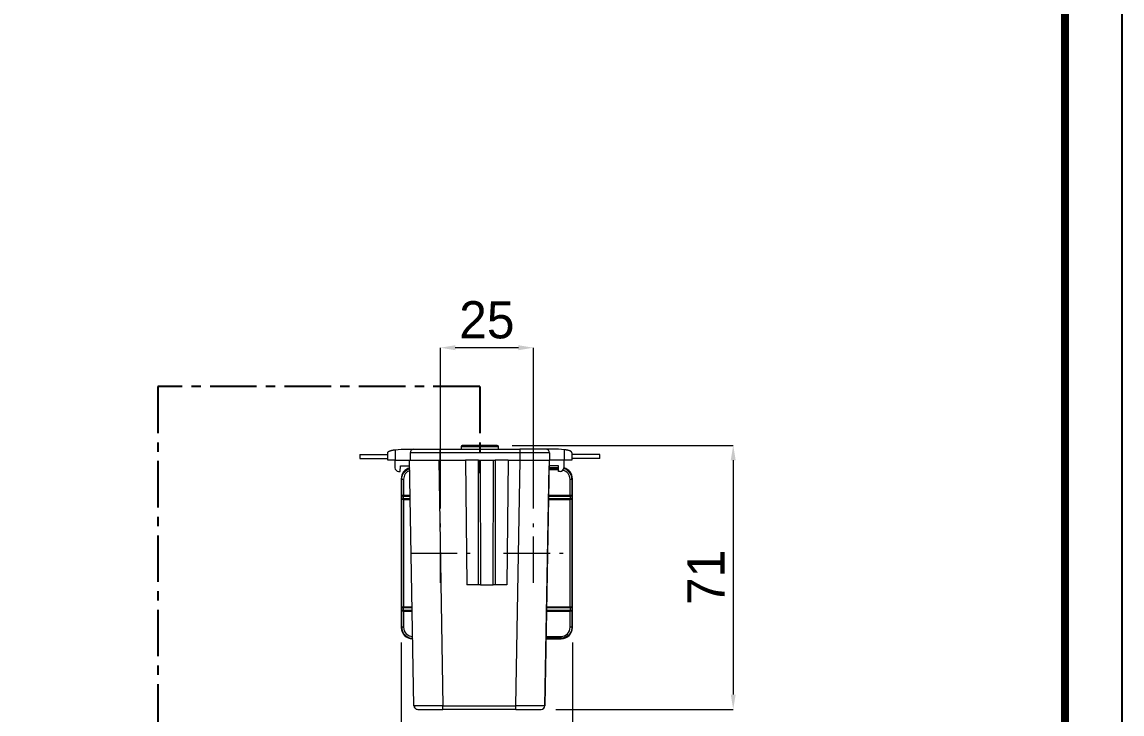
# Model space of a CAD drawing. Extents: x 0 to 948, y 0 to 695.
# Drawn here: x 652.1 to 947.9, y 322.3 to 508.4 of the extents above; entities that cross this region are included whole.
import ezdxf

# ---------------------------------------------------------------- set-up
doc = ezdxf.new("R2010")
doc.units = 0
doc.header["$LTSCALE"] = 10
doc.header["$MEASUREMENT"] = 0
doc.header["$PDMODE"] = 3
doc.header["$PDSIZE"] = -10
doc.linetypes.add('CENTER', pattern=[2, 1.25, -0.25, 0.25, -0.25])
doc.layers.get('0').update_dxf_attribs({"linetype": 'CONTINUOUS'})
doc.layers.get('DEFPOINTS').update_dxf_attribs({"linetype": 'CONTINUOUS'})
doc.layers.add('1', color=7, linetype='CONTINUOUS')
doc.layers.add('DEF_LAYER_SYMBOL', color=7, linetype='CONTINUOUS')
doc.styles.add('Daelim Dimension', font='')
doc.styles.get('Daelim Dimension').set_extended_font_data('나눔고딕')
doc.dimstyles.new('DEFAULT', dxfattribs={"dimscale": 2, "dimtxt": 2, "dimasz": 2, "dimexe": 0, "dimexo": 2, "dimgap": 1, "dimtad": 1, "dimdec": 0, "dimzin": 9, "dimdsep": 46, "dimtxsty": 'Daelim Dimension', "dimcen": 0.5, "dimclrd": 5, "dimclre": 5, "dimclrt": 256, "dimadec": 1, "dimazin": 0, "dimtfac": 1, "dimtdec": 0, "dimtix": 1, "dimtmove": 0, "dimatfit": 3, "dimfxl": 1, "dimtolj": 1, "dimtzin": 1, "dimlwd": 9, "dimlwe": 9, "dimarcsym": 0})

# ---------------------------------------------------------------- blocks, each defined once
blk = doc.blocks.new('*D7')
at = {"color": 5, "lineweight": 9, "ltscale": 0.5, "transparency": 16777216}
for p, q in [((764.6, 377.58), (764.6, 420.83)), ((785.6, 420.83), (768.6, 420.83)), ((789.6, 377.58), (789.6, 420.83))]:
    blk.add_line(p, q, dxfattribs=at)
at = {"color": 5, "ltscale": 0.5, "transparency": 16777216}
for points in [[(768.6, 421.5), (768.6, 420.17), (764.6, 420.83)], [(785.6, 421.5), (785.6, 420.17), (789.6, 420.83)]]:
    blk.add_solid(points, dxfattribs=at)
at = {"layer": 'DEFPOINTS', "color": 0, "ltscale": 0.5, "transparency": 16777216}
for p in [(764.6, 420.83), (764.6, 373.58), (789.6, 373.58)]:
    blk.add_point(p, dxfattribs=at)
at = {"color": 7, "lineweight": -3, "ltscale": 0.5, "transparency": 16777216, "insert": (777.1, 428.28), "char_height": 10, "attachment_point": 5, "style": 'Daelim Dimension'}
blk.add_mtext('\\A1;25', dxfattribs=at)
blk = doc.blocks.new('*D8')
at = {"color": 5, "lineweight": 9, "ltscale": 0.5, "transparency": 16777216}
for p, q in [((783.91, 394.58), (843.34, 394.58)), ((843.34, 390.58), (843.34, 327.58)), ((795.69, 323.58), (843.34, 323.58))]:
    blk.add_line(p, q, dxfattribs=at)
at = {"color": 5, "ltscale": 0.5, "transparency": 16777216}
for points in [[(842.67, 390.58), (844, 390.58), (843.34, 394.58)], [(842.67, 327.58), (844, 327.58), (843.34, 323.58)]]:
    blk.add_solid(points, dxfattribs=at)
at = {"layer": 'DEFPOINTS', "color": 0, "ltscale": 0.5, "transparency": 16777216}
for p in [(779.91, 394.58), (791.69, 323.58), (843.34, 323.58)]:
    blk.add_point(p, dxfattribs=at)
at = {"color": 7, "lineweight": -3, "ltscale": 0.5, "transparency": 16777216, "insert": (836, 359.08), "char_height": 10, "attachment_point": 5, "rotation": 90, "style": 'Daelim Dimension'}
blk.add_mtext('\\A1;71', dxfattribs=at)
blk = doc.blocks.new('*D9')
at = {"color": 5, "lineweight": 9, "ltscale": 0.5, "transparency": 16777216}
for p, q in [((754.1, 341.58), (754.1, 279.05)), ((800.1, 341.58), (800.1, 279.05)), ((796.1, 279.05), (758.1, 279.05))]:
    blk.add_line(p, q, dxfattribs=at)
at = {"color": 5, "ltscale": 0.5, "transparency": 16777216}
for points in [[(758.1, 279.72), (758.1, 278.39), (754.1, 279.05)], [(796.1, 279.72), (796.1, 278.39), (800.1, 279.05)]]:
    blk.add_solid(points, dxfattribs=at)
at = {"layer": 'DEFPOINTS', "color": 0, "ltscale": 0.5, "transparency": 16777216}
for p in [(754.1, 345.58), (800.1, 345.58), (754.1, 279.05)]:
    blk.add_point(p, dxfattribs=at)
at = {"color": 7, "lineweight": -3, "ltscale": 0.5, "transparency": 16777216, "insert": (777.1, 286.5), "char_height": 10, "attachment_point": 5, "style": 'Daelim Dimension'}
blk.add_mtext('\\A1;46', dxfattribs=at)

msp = doc.modelspace()

# ---------------------------------------------------------------- linework, layer by layer
at = {"lineweight": -3, "ltscale": 0.5}
msp.add_lwpolyline([(0, 0), (947.86, 0), (947.86, 694.51), (0, 694.51)], close=True, dxfattribs=at)
at = {"color": 5, "linetype": 'ByBlock', "lineweight": -3, "const_width": 2.18}
msp.add_lwpolyline([(15.24, 29.74), (932.52, 29.74), (932.52, 678.39), (15.24, 678.39)], close=True, dxfattribs=at)
at = {"layer": '1', "color": 7, "linetype": 'Continuous', "lineweight": 13}
for p, q in [((752.47, 393.41), (752.47, 390.58)), ((764.47, 393.58), (764.47, 392.58)), ((770.21, 394.28), (775.21, 394.28)), ((775.21, 394.28), (780.21, 394.28)), ((785.96, 393.58), (785.96, 392.58)), ((797.96, 390.58), (797.96, 393.41)), ((764.47, 392.58), (756.47, 392.58)), ((764.15, 390.58), (765.31, 324.56)), ((785.96, 392.58), (764.47, 392.58)), ((764.47, 392.58), (764.47, 390.58)), ((774.9, 357.08), (774.84, 390.58)), ((779.36, 390.58), (779.3, 357.08)), ((784.89, 324.56), (786.05, 390.58)), ((785.96, 392.58), (785.96, 390.58)), ((793.96, 392.58), (785.96, 392.58)), ((796.36, 387.96), (793.8, 387.96)), ((793.81, 388.46), (796.36, 388.46)), ((754.22, 385.46), (754.1, 385.58)), ((754.22, 385.46), (754.72, 385.46)), ((754.22, 381.2), (754.22, 385.46)), ((754.72, 385.46), (754.72, 381.18)), ((799.48, 381.18), (799.48, 385.46)), ((799.48, 385.46), (799.98, 385.46)), ((800.1, 385.58), (799.98, 385.46)), ((799.98, 385.46), (799.98, 381.2)), ((754.22, 351.2), (754.22, 379.96)), ((754.28, 381.15), (756.52, 381.15)), ((754.28, 380), (754.28, 381.15)), ((756.54, 380), (754.28, 380)), ((756.52, 380.85), (754.58, 380.85)), ((754.58, 380.85), (754.58, 380.3)), ((754.58, 380.3), (756.53, 380.3)), ((754.72, 379.98), (754.72, 351.18)), ((793.66, 380.3), (799.62, 380.3)), ((799.92, 380), (793.66, 380)), ((799.62, 380.85), (793.67, 380.85)), ((793.68, 381.15), (799.92, 381.15)), ((799.48, 351.18), (799.48, 379.98)), ((799.62, 380.3), (799.62, 380.85)), ((799.92, 381.15), (799.92, 380)), ((799.98, 379.96), (799.98, 351.2)), ((754.22, 345.7), (754.22, 349.96)), ((754.28, 350), (754.28, 351.15)), ((754.28, 351.15), (757.04, 351.15)), ((757.06, 350), (754.28, 350)), ((754.58, 350.85), (754.58, 350.3)), ((757.05, 350.85), (754.58, 350.85)), ((754.58, 350.3), (757.06, 350.3)), ((754.72, 349.98), (754.72, 345.7)), ((793.14, 350.3), (799.62, 350.3)), ((799.92, 350), (793.14, 350)), ((799.62, 350.85), (793.15, 350.85)), ((793.16, 351.15), (799.92, 351.15)), ((799.48, 345.7), (799.48, 349.98)), ((799.62, 350.3), (799.62, 350.85)), ((799.92, 351.15), (799.92, 350)), ((799.98, 349.96), (799.98, 345.7)), ((754.1, 345.58), (754.22, 345.7)), ((754.72, 345.7), (754.22, 345.7)), ((793.02, 343.2), (796.98, 343.2)), ((796.98, 343.2), (796.98, 342.7)), ((799.98, 345.7), (799.48, 345.7)), ((799.98, 345.7), (800.1, 345.58)), ((757.19, 342.67), (757.1, 342.58)), ((796.98, 342.7), (793.01, 342.7)), ((797.1, 342.58), (796.98, 342.7)), ((765.31, 324.56), (784.89, 324.56)), ((792.69, 324.56), (792.69, 324.56))]:
    msp.add_line(p, q, dxfattribs=at)
at = {"layer": '1', "color": 7, "linetype": 'Continuous', "lineweight": 18}
for p, q in [((755.69, 393.58), (757.47, 393.58)), ((757.47, 393.58), (764.47, 393.58)), ((764.47, 393.58), (785.96, 393.58)), ((770.21, 394.28), (770.21, 393.58)), ((775.21, 394.58), (770.51, 394.58)), ((779.91, 394.58), (775.21, 394.58)), ((780.21, 393.58), (780.21, 394.28)), ((792.96, 393.58), (785.96, 393.58)), ((794.73, 393.58), (792.96, 393.58)), ((742.97, 392.08), (742.97, 391.08)), ((742.97, 392.08), (750.47, 392.08)), ((742.97, 391.08), (750.47, 391.08)), ((750.47, 392.08), (750.47, 392.58)), ((750.47, 391.08), (750.47, 392.08)), ((750.47, 390.58), (750.47, 391.08)), ((752.47, 390.58), (750.47, 390.58)), ((752.35, 390.58), (752.39, 388.56)), ((752.47, 390.58), (756.35, 390.58)), ((756.35, 390.58), (756.35, 390.58)), ((756.35, 390.58), (764.15, 390.58)), ((757.51, 324.56), (756.35, 390.58)), ((756.47, 392.58), (756.47, 390.58)), ((764.15, 390.58), (771.4, 390.58)), ((764.47, 390.58), (771.4, 390.58)), ((774.84, 390.58), (771.4, 390.58)), ((771.4, 390.58), (771.69, 357.08)), ((774.84, 390.58), (775.34, 390.58)), ((775.34, 390.58), (775.4, 357.08)), ((775.34, 390.58), (778.86, 390.58)), ((778.8, 357.08), (778.86, 390.58)), ((778.86, 390.58), (779.36, 390.58)), ((782.8, 390.58), (779.36, 390.58)), ((782.8, 390.58), (782.51, 357.08)), ((782.8, 390.58), (785.96, 390.58)), ((785.96, 390.58), (786.05, 390.58)), ((785.96, 390.58), (793.96, 390.58)), ((786.05, 390.58), (791.84, 390.58)), ((793.84, 390.58), (792.69, 324.56)), ((793.84, 390.58), (793.82, 389.08)), ((793.84, 390.58), (793.84, 390.58)), ((793.96, 392.58), (793.96, 390.58)), ((797.96, 390.58), (793.96, 390.58)), ((797.84, 390.58), (797.81, 388.56)), ((799.96, 390.58), (797.96, 390.58)), ((799.96, 392.58), (799.96, 392.08)), ((807.46, 392.08), (799.96, 392.08)), ((799.96, 392.08), (799.96, 391.08)), ((807.46, 391.08), (799.96, 391.08)), ((799.96, 391.08), (799.96, 390.58)), ((807.46, 391.08), (807.46, 392.08)), ((753.39, 387.58), (753.83, 387.58)), ((753.83, 387.58), (753.85, 389.08)), ((753.85, 389.08), (756.38, 389.08)), ((792.69, 324.56), (793.82, 389.08)), ((796.35, 388.58), (793.81, 388.58)), ((796.34, 389.08), (793.82, 389.08)), ((796.37, 387.58), (796.34, 389.08)), ((796.81, 387.58), (796.37, 387.58)), ((754.1, 385.58), (754.1, 345.58)), ((800.1, 345.58), (800.1, 385.58)), ((754.22, 381.2), (754.28, 381.15)), ((754.22, 379.96), (754.28, 380)), ((754.58, 380.85), (754.28, 381.15)), ((754.28, 380), (754.58, 380.3)), ((754.72, 381.18), (756.52, 381.18)), ((754.72, 379.98), (756.54, 379.98)), ((793.66, 379.98), (799.48, 379.98)), ((793.68, 381.18), (799.48, 381.18)), ((799.62, 380.85), (799.92, 381.15)), ((799.92, 380), (799.62, 380.3)), ((799.98, 381.2), (799.92, 381.15)), ((799.98, 379.96), (799.92, 380)), ((774.9, 357.08), (771.69, 357.08)), ((775.4, 357.08), (774.9, 357.08)), ((775.4, 357.08), (778.8, 357.08)), ((779.3, 357.08), (778.8, 357.08)), ((782.51, 357.08), (779.3, 357.08)), ((754.22, 351.2), (754.28, 351.15)), ((754.22, 349.96), (754.28, 350)), ((754.28, 351.15), (754.58, 350.85)), ((754.58, 350.3), (754.28, 350)), ((754.72, 351.18), (757.04, 351.18)), ((754.72, 349.98), (757.06, 349.98)), ((793.14, 349.98), (799.48, 349.98)), ((793.16, 351.18), (799.48, 351.18)), ((799.92, 351.15), (799.62, 350.85)), ((799.62, 350.3), (799.92, 350)), ((799.98, 351.2), (799.92, 351.15)), ((799.98, 349.96), (799.92, 350)), ((757.1, 342.58), (757.19, 342.58)), ((793.01, 342.58), (797.1, 342.58)), ((784.89, 323.58), (765.31, 323.58))]:
    msp.add_line(p, q, dxfattribs=at)
at = {"layer": '1', "color": 1, "linetype": 'CENTER', "lineweight": 13}
for p, q in [((764.6, 357.58), (764.6, 373.58)), ((789.6, 357.58), (789.6, 373.58)), ((756.6, 365.58), (772.6, 365.58)), ((781.6, 365.58), (797.6, 365.58))]:
    msp.add_line(p, q, dxfattribs=at)
at = {"layer": '1', "color": 7, "linetype": 'Continuous', "lineweight": 18}
for centre, radius, start, end in [((757.47, 392.58), 1, 90, 180), ((770.51, 394.28), 0.3, 90, 180), ((779.91, 394.28), 0.3, 0, 90), ((792.96, 392.58), 1, 0, 90), ((753.39, 388.58), 1, 181, 270), ((796.81, 388.58), 1, 270, 359), ((758.51, 324.58), 1, 181, 229.5467), ((758.51, 324.58), 1, 248.5482, 270)]:
    msp.add_arc(centre, radius, start, end, dxfattribs=at)
for centre, major_axis, ratio, start_param, end_param in [((757.1, 385.58), (2.13, -2.13), 0.997265, 2.594512, 3.925621), ((797.1, 385.58), (-2.13, -2.13), 0.997265, 2.357564, 3.689727), ((754.72, 381.2), (0.5, 0), 0.034921, 3.193953, 4.712389), ((754.72, 379.96), (0.5, 0), 0.034921, 1.570796, 3.089233), ((754.28, 380.85), (0, 0.3), 0.052407, 6.230827, 6.24828), ((754.28, 380.3), (0, 0.3), 0.052407, 3.176499, 3.193952), ((799.48, 381.2), (0.5, 0), 0.034921, 4.712389, 6.230825), ((799.48, 379.96), (0.5, 0), 0.034921, 0.05236, 1.570796), ((799.92, 380.85), (0, 0.3), 0.052407, 0.034906, 0.052359), ((799.92, 380.3), (0, 0.3), 0.052408, 3.089233, 3.106686), ((754.72, 351.2), (0.5, 0), 0.034921, 3.193953, 4.712389), ((754.72, 349.96), (0.5, 0), 0.034921, 1.570796, 3.089233), ((754.28, 350.85), (0, 0.3), 0.052405, 6.230828, 6.248281), ((754.28, 350.3), (0, 0.3), 0.052405, 3.176497, 3.19395), ((799.48, 351.2), (0.5, 0), 0.034921, 4.712389, 6.230825), ((799.48, 349.96), (0.5, 0), 0.034921, 0.05236, 1.570796), ((799.92, 350.85), (0, 0.3), 0.0524, 0.034902, 0.052352), ((799.92, 350.3), (0, 0.3), 0.052413, 3.089227, 3.106682), ((757.1, 345.58), (2.13, 2.13), 0.997265, 2.357564, 3.925621), ((797.1, 345.58), (-2.13, 2.13), 0.997265, 2.357564, 3.925621), ((791.69, 324.58), (0, -1), 1, 0, 1.553343), ((791.69, 324.58), (0, 1), 1, 3.141593, 4.694936)]:
    msp.add_ellipse(centre, major_axis=major_axis, ratio=ratio, start_param=start_param, end_param=end_param, dxfattribs=at)
at = {"layer": '1', "color": 7, "linetype": 'Continuous', "lineweight": 13}
for centre, major_axis, ratio, start_param, end_param in [((757.22, 385.45), (1.77, -1.77), 0.997265, 2.689355, 3.925621), ((796.98, 385.45), (-1.77, -1.77), 0.997265, 2.357564, 3.701267), ((757.22, 345.7), (1.77, 1.77), 0.997265, 2.357564, 3.925621), ((796.98, 345.7), (-1.77, 1.77), 0.997265, 2.357564, 3.925621), ((765.31, 324.58), (0, 1), 0.000014, 3.141593, 4.694936), ((784.89, 324.58), (0, -1), 0.000014, 0, 1.553343)]:
    msp.add_ellipse(centre, major_axis=major_axis, ratio=ratio, start_param=start_param, end_param=end_param, dxfattribs=at)
at = {"layer": '1', "color": 7, "linetype": 'Continuous', "lineweight": 18}
for points, knots in [([(750.47, 392.58), (750.47, 392.58), (750.47, 392.59), (750.47, 392.6), (750.47, 392.61), (750.47, 392.62), (750.47, 392.62), (750.47, 392.63), (750.47, 392.64), (750.47, 392.65), (750.48, 392.66), (750.48, 392.67), (750.48, 392.67), (750.48, 392.68), (750.49, 392.69), (750.49, 392.7), (750.49, 392.7), (750.49, 392.71), (750.5, 392.72), (750.5, 392.73), (750.51, 392.73), (750.51, 392.74), (750.51, 392.75), (750.52, 392.76), (750.52, 392.76), (750.53, 392.77), (750.53, 392.78), (750.54, 392.78), (750.54, 392.79), (750.54, 392.8), (750.55, 392.8), (750.55, 392.81), (750.56, 392.81), (750.57, 392.82), (750.57, 392.83), (750.58, 392.83), (750.58, 392.84), (750.59, 392.84), (750.59, 392.85), (750.6, 392.86), (750.6, 392.86), (750.63, 392.89), (750.69, 392.93), (750.79, 393), (750.91, 393.05), (751, 393.09), (751.07, 393.11), (751.1, 393.13), (751.14, 393.14), (751.17, 393.15), (751.21, 393.16), (751.25, 393.17), (751.28, 393.18), (751.32, 393.2), (751.36, 393.21), (751.4, 393.22), (751.44, 393.23), (751.48, 393.24), (751.52, 393.25), (751.56, 393.26), (751.6, 393.26), (751.64, 393.27), (751.68, 393.28), (751.73, 393.29), (751.77, 393.3), (751.81, 393.31), (751.85, 393.31), (751.9, 393.32), (751.94, 393.33), (751.98, 393.34), (752.03, 393.34), (752.07, 393.35), (752.11, 393.36), (752.16, 393.36), (752.2, 393.37), (752.25, 393.38), (752.29, 393.38), (752.33, 393.39), (752.38, 393.4), (752.42, 393.4), (752.45, 393.4), (752.47, 393.41)], [0, 0, 0, 0, 0.007367, 0.01467, 0.021909, 0.029086, 0.036201, 0.043256, 0.050249, 0.057184, 0.064059, 0.070877, 0.077637, 0.08434, 0.090986, 0.097577, 0.104112, 0.110592, 0.117018, 0.12339, 0.129709, 0.135974, 0.142186, 0.148346, 0.154454, 0.16051, 0.166514, 0.172467, 0.178368, 0.184219, 0.190019, 0.195768, 0.201467, 0.207116, 0.212715, 0.218264, 0.223763, 0.229212, 0.234611, 0.239961, 0.245261, 0.250512, 0.317, 0.38066, 0.441734, 0.500378, 0.515647, 0.530828, 0.545924, 0.560939, 0.575876, 0.590738, 0.605528, 0.620248, 0.634902, 0.649491, 0.664019, 0.678487, 0.692898, 0.707255, 0.721558, 0.735812, 0.750017, 0.764176, 0.77829, 0.792364, 0.806397, 0.820393, 0.834354, 0.848282, 0.862179, 0.876047, 0.88989, 0.903709, 0.917507, 0.931286, 0.94505, 0.9588, 0.97254, 0.986272, 1, 1, 1, 1]), ([(799.96, 392.58), (799.96, 392.58), (799.96, 392.59), (799.96, 392.6), (799.96, 392.61), (799.96, 392.61), (799.95, 392.62), (799.95, 392.63), (799.95, 392.64), (799.95, 392.65), (799.95, 392.66), (799.95, 392.66), (799.94, 392.67), (799.94, 392.68), (799.94, 392.69), (799.94, 392.7), (799.93, 392.7), (799.93, 392.71), (799.92, 392.72), (799.92, 392.73), (799.92, 392.74), (799.91, 392.74), (799.91, 392.75), (799.9, 392.76), (799.9, 392.77), (799.89, 392.77), (799.89, 392.78), (799.88, 392.79), (799.88, 392.8), (799.87, 392.8), (799.87, 392.81), (799.86, 392.82), (799.85, 392.83), (799.85, 392.83), (799.84, 392.84), (799.83, 392.85), (799.82, 392.86), (799.82, 392.86), (799.81, 392.87), (799.8, 392.88), (799.79, 392.88), (799.79, 392.89), (799.78, 392.9), (799.77, 392.9), (799.76, 392.91), (799.75, 392.92), (799.74, 392.92), (799.73, 392.93), (799.72, 392.94), (799.71, 392.94), (799.7, 392.95), (799.69, 392.96), (799.68, 392.96), (799.67, 392.97), (799.66, 392.98), (799.65, 392.98), (799.64, 392.99), (799.63, 392.99), (799.62, 393), (799.61, 393.01), (799.59, 393.01), (799.58, 393.02), (799.57, 393.02), (799.56, 393.03), (799.55, 393.04), (799.53, 393.04), (799.52, 393.05), (799.51, 393.05), (799.5, 393.06), (799.48, 393.06), (799.47, 393.07), (799.46, 393.08), (799.44, 393.08), (799.43, 393.09), (799.42, 393.09), (799.4, 393.1), (799.39, 393.1), (799.36, 393.11), (799.34, 393.12), (799.31, 393.13), (799.28, 393.14), (799.25, 393.15), (799.22, 393.16), (799.19, 393.17), (799.16, 393.18), (799.13, 393.19), (799.1, 393.2), (799.06, 393.21), (799.03, 393.21), (799, 393.22), (798.96, 393.23), (798.93, 393.24), (798.9, 393.25), (798.86, 393.26), (798.82, 393.26), (798.79, 393.27), (798.75, 393.28), (798.72, 393.29), (798.68, 393.29), (798.64, 393.3), (798.6, 393.31), (798.56, 393.32), (798.53, 393.32), (798.49, 393.33), (798.45, 393.34), (798.41, 393.34), (798.37, 393.35), (798.33, 393.36), (798.29, 393.36), (798.25, 393.37), (798.21, 393.37), (798.16, 393.38), (798.12, 393.39), (798.08, 393.39), (798.04, 393.4), (798, 393.4), (797.97, 393.4), (797.96, 393.41)], [0, 0, 0, 0, 0.007031, 0.014052, 0.021062, 0.028063, 0.035054, 0.042034, 0.049004, 0.055965, 0.062915, 0.069855, 0.076786, 0.083706, 0.090616, 0.097517, 0.104407, 0.111288, 0.118159, 0.12502, 0.131871, 0.138712, 0.145543, 0.152365, 0.159177, 0.165979, 0.172771, 0.179554, 0.186327, 0.19309, 0.199844, 0.206588, 0.213322, 0.220047, 0.226762, 0.233467, 0.240163, 0.24685, 0.253527, 0.260195, 0.266853, 0.273501, 0.28014, 0.28677, 0.293391, 0.300002, 0.306603, 0.313196, 0.319779, 0.326352, 0.332917, 0.339472, 0.346018, 0.352555, 0.359083, 0.365601, 0.37211, 0.378611, 0.385102, 0.391584, 0.398057, 0.404521, 0.410976, 0.417422, 0.423859, 0.430287, 0.436706, 0.443116, 0.449517, 0.45591, 0.462293, 0.468668, 0.475034, 0.481391, 0.48774, 0.49408, 0.500411, 0.512495, 0.524598, 0.536721, 0.548862, 0.561023, 0.573203, 0.585403, 0.597623, 0.609863, 0.622122, 0.634403, 0.646703, 0.659024, 0.671366, 0.683729, 0.696112, 0.708517, 0.720943, 0.733391, 0.74586, 0.758351, 0.770864, 0.783399, 0.795956, 0.808536, 0.821138, 0.833762, 0.846409, 0.85908, 0.871773, 0.884489, 0.897229, 0.909992, 0.922778, 0.935589, 0.948423, 0.961281, 0.974163, 0.987069, 1, 1, 1, 1]), ([(757.66, 324.56), (757.64, 324.47), (757.62, 324.29), (757.7, 324.01), (757.88, 323.79), (758.05, 323.69), (758.14, 323.65)], [0, 0, 0, 0, 0.247998, 0.500754, 0.753302, 1, 1, 1, 1]), ([(758.51, 323.58), (758.51, 323.58), (758.51, 323.58), (758.51, 323.58), (758.51, 323.58), (758.51, 323.58), (758.51, 323.58), (758.51, 323.58), (758.52, 323.58), (758.52, 323.58), (758.53, 323.58), (758.53, 323.58), (758.54, 323.58), (758.55, 323.58), (758.56, 323.58), (758.57, 323.58), (758.58, 323.58), (758.6, 323.58), (758.62, 323.58), (758.65, 323.58), (758.72, 323.58), (758.81, 323.58), (758.91, 323.58), (759.02, 323.58), (759.14, 323.58), (759.28, 323.58), (759.45, 323.58), (759.69, 323.58), (759.96, 323.58), (760.25, 323.58), (760.43, 323.58), (760.5, 323.58), (760.5, 323.58), (760.5, 323.58), (760.5, 323.58), (760.5, 323.58), (760.5, 323.58), (760.51, 323.58), (760.52, 323.58), (760.53, 323.58), (760.57, 323.58), (760.64, 323.58), (760.78, 323.58), (760.96, 323.58), (761.22, 323.58), (761.5, 323.58), (761.84, 323.58), (762.14, 323.58), (762.43, 323.58), (762.7, 323.58), (762.98, 323.58), (763.28, 323.58), (763.62, 323.58), (763.91, 323.58), (764.15, 323.58), (764.31, 323.58), (764.46, 323.58), (764.6, 323.58), (764.73, 323.58), (764.85, 323.58), (764.96, 323.58), (765.06, 323.58), (765.15, 323.58), (765.23, 323.58), (765.28, 323.58), (765.31, 323.58)], [0, 0, 0, 0, 0.003911, 0.00818, 0.012806, 0.017789, 0.02313, 0.028827, 0.034881, 0.041293, 0.04806, 0.055185, 0.062666, 0.070504, 0.078698, 0.087249, 0.096157, 0.105421, 0.115042, 0.12502, 0.160556, 0.193234, 0.223056, 0.25002, 0.277154, 0.307034, 0.339655, 0.375014, 0.429839, 0.471497, 0.499994, 0.500009, 0.500025, 0.500055, 0.500116, 0.500238, 0.500482, 0.500971, 0.501947, 0.5039, 0.507807, 0.51562, 0.531245, 0.562493, 0.582401, 0.624987, 0.660344, 0.692964, 0.722844, 0.749981, 0.776943, 0.806764, 0.839443, 0.874981, 0.891123, 0.906309, 0.920541, 0.933817, 0.946138, 0.957505, 0.967916, 0.977371, 0.985871, 0.993414, 1, 1, 1, 1]), ([(784.89, 323.58), (784.91, 323.58), (784.94, 323.58), (784.98, 323.58), (785.03, 323.58), (785.08, 323.58), (785.14, 323.58), (785.2, 323.58), (785.27, 323.58), (785.34, 323.58), (785.41, 323.58), (785.48, 323.58), (785.56, 323.58), (785.65, 323.58), (785.73, 323.58), (785.82, 323.58), (785.92, 323.58), (786.02, 323.58), (786.12, 323.58), (786.31, 323.58), (786.58, 323.58), (786.92, 323.58), (787.22, 323.58), (787.5, 323.58), (787.77, 323.58), (788.06, 323.58), (788.36, 323.58), (788.73, 323.58), (789.11, 323.58), (789.45, 323.58), (789.63, 323.58), (789.7, 323.58), (789.7, 323.58), (789.7, 323.58), (789.7, 323.58), (789.7, 323.58), (789.71, 323.58), (789.71, 323.58), (789.72, 323.58), (789.74, 323.58), (789.77, 323.58), (789.84, 323.58), (789.97, 323.58), (790.12, 323.58), (790.33, 323.58), (790.54, 323.58), (790.75, 323.58), (790.91, 323.58), (791.06, 323.58), (791.18, 323.58), (791.28, 323.58), (791.39, 323.58), (791.48, 323.58), (791.55, 323.58), (791.59, 323.58), (791.62, 323.58), (791.64, 323.58), (791.66, 323.58), (791.67, 323.58), (791.68, 323.58), (791.68, 323.58), (791.69, 323.58), (791.69, 323.58), (791.69, 323.58), (791.69, 323.58), (791.69, 323.58)], [0, 0, 0, 0, 0.003911, 0.00818, 0.012806, 0.017789, 0.02313, 0.028827, 0.034881, 0.041293, 0.04806, 0.055185, 0.062666, 0.070504, 0.078698, 0.087249, 0.096157, 0.105421, 0.115042, 0.12502, 0.160556, 0.193234, 0.223056, 0.25002, 0.277154, 0.307034, 0.339655, 0.375014, 0.429839, 0.471497, 0.499994, 0.500009, 0.500025, 0.500055, 0.500116, 0.500238, 0.500482, 0.500971, 0.501947, 0.5039, 0.507807, 0.51562, 0.531245, 0.562493, 0.582401, 0.624987, 0.660344, 0.692964, 0.722844, 0.749981, 0.776943, 0.806764, 0.839443, 0.874981, 0.891123, 0.906309, 0.920541, 0.933817, 0.946138, 0.957505, 0.967916, 0.977371, 0.985871, 0.993414, 1, 1, 1, 1]), ([(792.06, 323.65), (792.15, 323.69), (792.25, 323.74), (792.33, 323.82), (792.34, 323.83)], [0, 0, 0, 0, 0.872491, 1, 1, 1, 1])]:
    msp.add_open_spline(points, degree=3, knots=knots, dxfattribs=at)
for points in [[(752.47, 393.41), (753.47, 393.53), (754.68, 393.57), (755.69, 393.58)], [(797.96, 393.41), (796.96, 393.53), (795.75, 393.57), (794.73, 393.58)], [(757.66, 324.56), (757.56, 324.56), (757.51, 324.56), (757.51, 324.56)]]:
    msp.add_open_spline(points, degree=3, dxfattribs=at)
at = {"layer": '1', "color": 7, "linetype": 'Continuous', "lineweight": 13}
for points, knots in [([(754.22, 385.46), (754.22, 385.47), (754.22, 385.49), (754.22, 385.51), (754.22, 385.54), (754.22, 385.57), (754.23, 385.59), (754.23, 385.62), (754.23, 385.65), (754.23, 385.67), (754.23, 385.7), (754.23, 385.73), (754.24, 385.75), (754.24, 385.78), (754.24, 385.81), (754.25, 385.83), (754.25, 385.86), (754.25, 385.89), (754.26, 385.91), (754.26, 385.94), (754.26, 385.96), (754.27, 385.99), (754.27, 386.02), (754.28, 386.04), (754.28, 386.07), (754.29, 386.1), (754.3, 386.12), (754.3, 386.15), (754.31, 386.17), (754.31, 386.2), (754.32, 386.22), (754.33, 386.25), (754.33, 386.28), (754.34, 386.3), (754.35, 386.33), (754.36, 386.35), (754.37, 386.38), (754.37, 386.4), (754.38, 386.43), (754.39, 386.45), (754.4, 386.48), (754.41, 386.5), (754.42, 386.53), (754.43, 386.55), (754.44, 386.58), (754.45, 386.6), (754.46, 386.63), (754.47, 386.65), (754.48, 386.68), (754.49, 386.7), (754.5, 386.72), (754.51, 386.75), (754.52, 386.77), (754.54, 386.8), (754.55, 386.82), (754.56, 386.84), (754.57, 386.87), (754.58, 386.89), (754.6, 386.91), (754.61, 386.94), (754.62, 386.96), (754.64, 386.98), (754.65, 387.01), (754.66, 387.03), (754.68, 387.05), (754.69, 387.07), (754.71, 387.1), (754.72, 387.12), (754.74, 387.14), (754.75, 387.16), (754.77, 387.18), (754.78, 387.21), (754.8, 387.23), (754.81, 387.25), (754.83, 387.27), (754.85, 387.29), (754.86, 387.31), (754.88, 387.33), (754.89, 387.35), (754.91, 387.37), (754.93, 387.39), (754.95, 387.41), (754.96, 387.43), (754.98, 387.45), (755, 387.47), (755.02, 387.49), (755.03, 387.51), (755.05, 387.53), (755.07, 387.55), (755.09, 387.57), (755.11, 387.59), (755.13, 387.61), (755.15, 387.63), (755.17, 387.64), (755.19, 387.66), (755.21, 387.68), (755.23, 387.7), (755.25, 387.72), (755.27, 387.73), (755.29, 387.75), (755.31, 387.77), (755.33, 387.78), (755.35, 387.8), (755.37, 387.82), (755.39, 387.83), (755.41, 387.85), (755.43, 387.87), (755.45, 387.88), (755.47, 387.9), (755.5, 387.91), (755.52, 387.93), (755.54, 387.94), (755.56, 387.96), (755.58, 387.97), (755.61, 387.99), (755.63, 388), (755.65, 388.02), (755.67, 388.03), (755.7, 388.04), (755.72, 388.06), (755.74, 388.07), (755.77, 388.08), (755.79, 388.09), (755.81, 388.11), (755.84, 388.12), (755.86, 388.13), (755.88, 388.14), (755.91, 388.16), (755.93, 388.17), (755.96, 388.18), (755.98, 388.19), (756, 388.2), (756.03, 388.21), (756.05, 388.22), (756.08, 388.23), (756.1, 388.24), (756.13, 388.25), (756.15, 388.26), (756.18, 388.27), (756.2, 388.28), (756.23, 388.29), (756.25, 388.3), (756.28, 388.31), (756.3, 388.31), (756.33, 388.32), (756.35, 388.33), (756.37, 388.34), (756.39, 388.34), (756.39, 388.34)], [0, 0, 0, 0, 0.00688, 0.013759, 0.020638, 0.027517, 0.034396, 0.041275, 0.048154, 0.055032, 0.06191, 0.068789, 0.075667, 0.082545, 0.089423, 0.0963, 0.103178, 0.110056, 0.116933, 0.12381, 0.130687, 0.137564, 0.144441, 0.151318, 0.158195, 0.165071, 0.171948, 0.178824, 0.1857, 0.192577, 0.199453, 0.206329, 0.213204, 0.22008, 0.226956, 0.233831, 0.240707, 0.247582, 0.254458, 0.261333, 0.268208, 0.275083, 0.281958, 0.288833, 0.295708, 0.302582, 0.309457, 0.316332, 0.323206, 0.330081, 0.336955, 0.343829, 0.350704, 0.357578, 0.364452, 0.371326, 0.3782, 0.385074, 0.391948, 0.398822, 0.405695, 0.412569, 0.419443, 0.426317, 0.43319, 0.440064, 0.446937, 0.453811, 0.460684, 0.467558, 0.474431, 0.481304, 0.488178, 0.495051, 0.501924, 0.508797, 0.515671, 0.522544, 0.529417, 0.53629, 0.543163, 0.550036, 0.55691, 0.563783, 0.570656, 0.577529, 0.584402, 0.591275, 0.598148, 0.605021, 0.611894, 0.618767, 0.62564, 0.632513, 0.639386, 0.646259, 0.653132, 0.660005, 0.666879, 0.673752, 0.680625, 0.687498, 0.694371, 0.701244, 0.708118, 0.714991, 0.721864, 0.728737, 0.735611, 0.742484, 0.749357, 0.756231, 0.763104, 0.769978, 0.776851, 0.783725, 0.790598, 0.797472, 0.804346, 0.81122, 0.818093, 0.824967, 0.831841, 0.838715, 0.845589, 0.852463, 0.859337, 0.866211, 0.873086, 0.87996, 0.886834, 0.893709, 0.900583, 0.907458, 0.914333, 0.921207, 0.928082, 0.934957, 0.941832, 0.948707, 0.955582, 0.962457, 0.969333, 0.976208, 0.983084, 0.989959, 0.996835, 1, 1, 1, 1]), ([(799.98, 385.46), (799.98, 386.25), (799.66, 387.03), (798.73, 387.95), (798.27, 388.21), (797.76, 388.35)], [0, 0, 0, 0, 0.60086, 0.60086, 1, 1, 1, 1]), ([(754.22, 345.7), (754.22, 344.91), (754.55, 344.13), (755.65, 343.02), (756.43, 342.7), (757.22, 342.7)], [0, 0, 0, 0, 0.5, 0.5, 1, 1, 1, 1]), ([(799.98, 345.7), (799.98, 345.69), (799.98, 345.67), (799.98, 345.64), (799.98, 345.62), (799.98, 345.59), (799.98, 345.56), (799.97, 345.54), (799.97, 345.51), (799.97, 345.48), (799.97, 345.46), (799.97, 345.43), (799.96, 345.41), (799.96, 345.38), (799.96, 345.35), (799.96, 345.33), (799.95, 345.3), (799.95, 345.27), (799.94, 345.25), (799.94, 345.22), (799.94, 345.19), (799.93, 345.17), (799.93, 345.14), (799.92, 345.12), (799.92, 345.09), (799.91, 345.06), (799.9, 345.04), (799.9, 345.01), (799.89, 344.99), (799.89, 344.96), (799.88, 344.93), (799.87, 344.91), (799.87, 344.88), (799.86, 344.86), (799.85, 344.83), (799.84, 344.81), (799.83, 344.78), (799.83, 344.76), (799.82, 344.73), (799.81, 344.71), (799.8, 344.68), (799.79, 344.66), (799.78, 344.63), (799.77, 344.61), (799.76, 344.58), (799.75, 344.56), (799.74, 344.53), (799.73, 344.51), (799.72, 344.48), (799.71, 344.46), (799.7, 344.44), (799.69, 344.41), (799.68, 344.39), (799.66, 344.36), (799.65, 344.34), (799.64, 344.32), (799.63, 344.29), (799.62, 344.27), (799.6, 344.25), (799.59, 344.22), (799.58, 344.2), (799.56, 344.18), (799.55, 344.15), (799.54, 344.13), (799.52, 344.11), (799.51, 344.09), (799.49, 344.06), (799.48, 344.04), (799.46, 344.02), (799.45, 344), (799.43, 343.98), (799.42, 343.95), (799.4, 343.93), (799.39, 343.91), (799.37, 343.89), (799.35, 343.87), (799.34, 343.85), (799.32, 343.83), (799.31, 343.81), (799.29, 343.79), (799.27, 343.76), (799.25, 343.74), (799.24, 343.72), (799.22, 343.7), (799.2, 343.68), (799.18, 343.67), (799.17, 343.65), (799.15, 343.63), (799.13, 343.61), (799.11, 343.59), (799.09, 343.57), (799.07, 343.55), (799.05, 343.53), (799.03, 343.51), (799.01, 343.5), (798.99, 343.48), (798.97, 343.46), (798.96, 343.44), (798.93, 343.43), (798.91, 343.41), (798.89, 343.39), (798.87, 343.37), (798.85, 343.36), (798.83, 343.34), (798.81, 343.32), (798.79, 343.31), (798.77, 343.29), (798.75, 343.28), (798.73, 343.26), (798.7, 343.25), (798.68, 343.23), (798.66, 343.22), (798.64, 343.2), (798.62, 343.19), (798.59, 343.17), (798.57, 343.16), (798.55, 343.14), (798.53, 343.13), (798.5, 343.12), (798.48, 343.1), (798.46, 343.09), (798.43, 343.08), (798.41, 343.06), (798.39, 343.05), (798.36, 343.04), (798.34, 343.03), (798.32, 343.02), (798.29, 343), (798.27, 342.99), (798.24, 342.98), (798.22, 342.97), (798.2, 342.96), (798.17, 342.95), (798.15, 342.94), (798.12, 342.93), (798.1, 342.92), (798.07, 342.91), (798.05, 342.9), (798.02, 342.89), (798, 342.88), (797.97, 342.87), (797.95, 342.86), (797.92, 342.85), (797.9, 342.84), (797.87, 342.84), (797.85, 342.83), (797.82, 342.82), (797.8, 342.81), (797.77, 342.81), (797.75, 342.8), (797.72, 342.79), (797.69, 342.79), (797.67, 342.78), (797.64, 342.77), (797.62, 342.77), (797.59, 342.76), (797.56, 342.76), (797.54, 342.75), (797.51, 342.75), (797.49, 342.74), (797.46, 342.74), (797.43, 342.74), (797.41, 342.73), (797.38, 342.73), (797.35, 342.72), (797.33, 342.72), (797.3, 342.72), (797.27, 342.72), (797.25, 342.71), (797.22, 342.71), (797.19, 342.71), (797.17, 342.71), (797.14, 342.71), (797.12, 342.7), (797.09, 342.7), (797.06, 342.7), (797.04, 342.7), (797.01, 342.7), (796.99, 342.7), (796.98, 342.7)], [0, 0, 0, 0, 0.005653, 0.011306, 0.016959, 0.022612, 0.028265, 0.033918, 0.03957, 0.045223, 0.050875, 0.056527, 0.062179, 0.067831, 0.073483, 0.079135, 0.084787, 0.090438, 0.09609, 0.101741, 0.107392, 0.113043, 0.118695, 0.124346, 0.129997, 0.135647, 0.141298, 0.146949, 0.152599, 0.15825, 0.1639, 0.16955, 0.175201, 0.180851, 0.186501, 0.192151, 0.197801, 0.203451, 0.209101, 0.21475, 0.2204, 0.226049, 0.231699, 0.237348, 0.242998, 0.248647, 0.254296, 0.259946, 0.265595, 0.271244, 0.276893, 0.282542, 0.288191, 0.29384, 0.299488, 0.305137, 0.310786, 0.316435, 0.322083, 0.327732, 0.33338, 0.339029, 0.344677, 0.350326, 0.355974, 0.361622, 0.367271, 0.372919, 0.378567, 0.384216, 0.389864, 0.395512, 0.40116, 0.406808, 0.412456, 0.418104, 0.423752, 0.4294, 0.435048, 0.440696, 0.446344, 0.451992, 0.45764, 0.463288, 0.468936, 0.474584, 0.480232, 0.48588, 0.491528, 0.497176, 0.502824, 0.508472, 0.51412, 0.519768, 0.525416, 0.531064, 0.536712, 0.54236, 0.548008, 0.553656, 0.559304, 0.564952, 0.5706, 0.576248, 0.581896, 0.587544, 0.593192, 0.59884, 0.604488, 0.610136, 0.615784, 0.621433, 0.627081, 0.632729, 0.638378, 0.644026, 0.649674, 0.655323, 0.660971, 0.66662, 0.672268, 0.677917, 0.683565, 0.689214, 0.694863, 0.700512, 0.70616, 0.711809, 0.717458, 0.723107, 0.728756, 0.734405, 0.740054, 0.745704, 0.751353, 0.757002, 0.762652, 0.768301, 0.773951, 0.7796, 0.78525, 0.790899, 0.796549, 0.802199, 0.807849, 0.813499, 0.819149, 0.824799, 0.83045, 0.8361, 0.84175, 0.847401, 0.853051, 0.858702, 0.864353, 0.870003, 0.875654, 0.881305, 0.886957, 0.892608, 0.898259, 0.90391, 0.909562, 0.915213, 0.920865, 0.926517, 0.932169, 0.937821, 0.943473, 0.949125, 0.954777, 0.96043, 0.966082, 0.971735, 0.977388, 0.983041, 0.988694, 0.994347, 1, 1, 1, 1]), ([(765.31, 324.56), (763.26, 324.56), (761.24, 324.55), (758.71, 324.55), (757.96, 324.56), (757.66, 324.56)], [0, 0, 0, 0, 0.571398, 0.571398, 1, 1, 1, 1]), ([(792.69, 324.56), (792.69, 324.56), (791.85, 324.55), (788.96, 324.55), (786.94, 324.56), (784.89, 324.56)], [0, 0, 0, 0, 0.5, 0.5, 1, 1, 1, 1])]:
    msp.add_open_spline(points, degree=3, knots=knots, dxfattribs=at)
at = {"layer": 'DEF_LAYER_SYMBOL', "color": 1, "linetype": 'CENTER', "lineweight": -3}
for p, q in [((688.67, 410.38), (688.67, 124.28)), ((775.21, 410.38), (688.67, 410.38)), ((775.21, 410.38), (775.21, 387.08))]:
    msp.add_line(p, q, dxfattribs=at)

# ---------------------------------------------------------------- dimensions: what is measured, and where the dimension line sits
at = {"color": 5, "lineweight": -3, "ltscale": 0.5}
dim = msp.add_linear_dim(base=(764.6, 420.83), p1=(789.6, 373.58), p2=(764.6, 373.58), dimstyle='DEFAULT', override={"dimtxt": 5, "dimclrd": 5, "dimclre": 5, "dimclrt": 7}, dxfattribs=at)
dim.commit()
dim.dimension.update_dxf_attribs({"geometry": '*D7', "text_midpoint": (777.1, 420.83), "dimtype": 128})
dim = msp.add_linear_dim(base=(843.34, 323.58), p1=(779.91, 394.58), p2=(791.69, 323.58), angle=90, dimstyle='DEFAULT', override={"dimtxt": 5, "dimclrd": 5, "dimclre": 5, "dimclrt": 7}, dxfattribs=at)
dim.commit()
dim.dimension.update_dxf_attribs({"geometry": '*D8', "text_midpoint": (836, 359.08)})
dim = msp.add_linear_dim(base=(754.1, 279.05), p1=(800.1, 345.58), p2=(754.1, 345.58), dimstyle='DEFAULT', override={"dimtxt": 5, "dimclrd": 5, "dimclre": 5, "dimclrt": 7}, dxfattribs=at)
dim.commit()
dim.dimension.update_dxf_attribs({"geometry": '*D9', "text_midpoint": (777.1, 286.5)})

doc.saveas('drawing.dxf')
